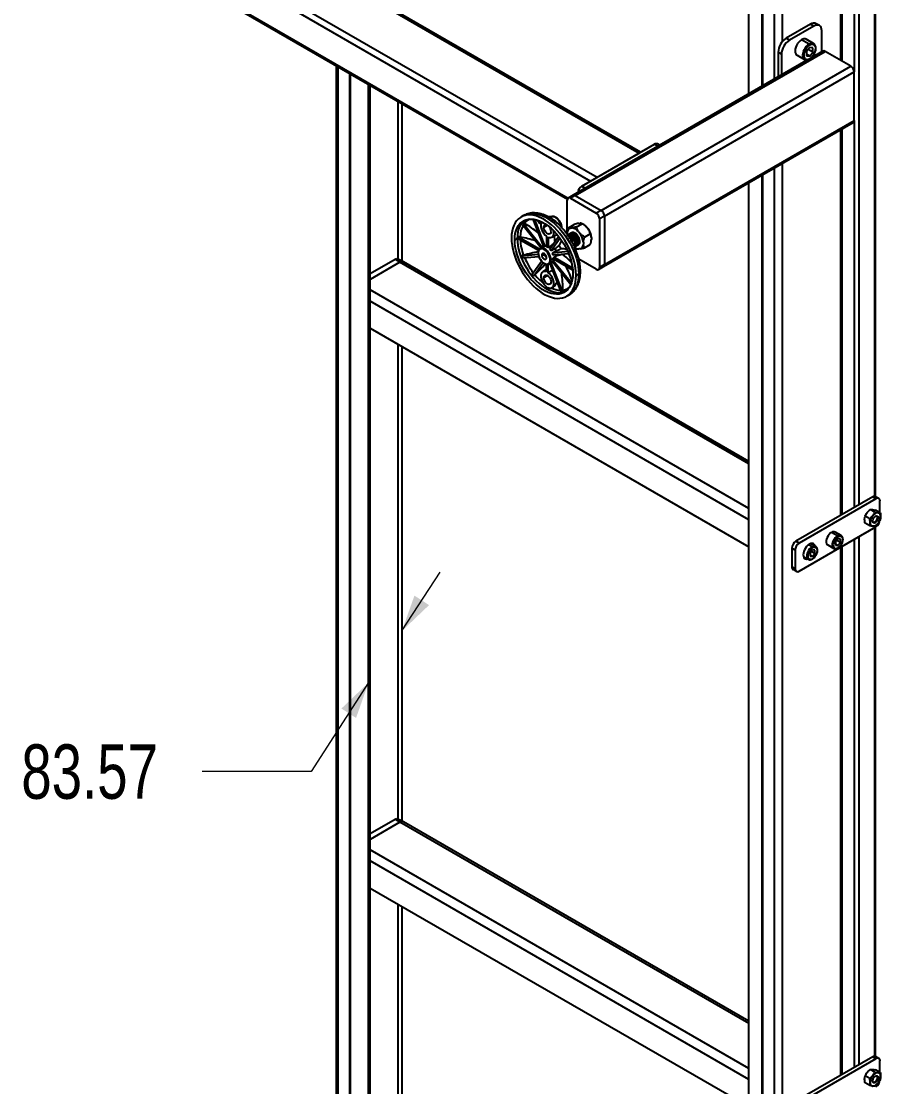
# Model space of a CAD drawing. Header units: millimetres. Extents: x 2 to 418, y 2 to 295.
# Drawn here: x 314.8 to 364.9, y 166.3 to 228.5 of the extents above; entities that cross this region are included whole.
import ezdxf

# ---------------------------------------------------------------- set-up
doc = ezdxf.new("R2010")
doc.units = ezdxf.units.MM
doc.styles.add('SLDTEXTSTYLE0', font='TXT', dxfattribs={"width": 0.75})
doc.dimstyles.new('SLDDIMSTYLE2', dxfattribs={"dimtxt": 3.175, "dimasz": 3.302, "dimexe": 0, "dimexo": 0.0625, "dimgap": 0.79375, "dimtad": 0, "dimtih": 1, "dimtoh": 1, "dimlfac": 15, "dimrnd": 1e-09, "dimzin": 12, "dimdsep": 46, "dimtxsty": 'SLDTEXTSTYLE0', "dimsah": 1, "dimcen": 0.09, "dimadec": 0, "dimazin": 3, "dimtfac": 1, "dimtmove": 0, "dimatfit": 0, "dimfxl": 0, "dimfrac": 2, "dimtolj": 1, "dimtzin": 12, "dimarcsym": 0})

# ---------------------------------------------------------------- blocks, each defined once
blk = doc.blocks.new('_D_30')
at = {"color": 7, "linetype": 'Continuous', "lineweight": 0}
for p, q in [((337.011, 192.885), (339.232, 196.319)), ((335.063, 189.871), (331.717, 184.696)), ((331.717, 184.696), (325.367, 184.696))]:
    blk.add_line(p, q, dxfattribs=at)
at = {"color": 7, "linetype": 'Continuous', "lineweight": 18}
for points in [[(337.011, 192.885), (338.593, 194.395), (337.74, 194.946)], [(335.063, 189.871), (333.482, 188.361), (334.335, 187.81)]]:
    blk.add_solid(points, dxfattribs=at)
at = {"color": 7, "linetype": 'Continuous', "lineweight": 18, "insert": (314.81, 186.269), "char_height": 3.175, "attachment_point": 1, "style": 'SLDTEXTSTYLE0'}
blk.add_mtext('83.57', dxfattribs=at)

msp = doc.modelspace()

# ---------------------------------------------------------------- linework, layer by layer
at = {"color": 7, "linetype": 'Continuous', "lineweight": 25}
for p, q in [((357.24777, 224.22235), (357.24777, 243.60333)), ((325.67419, 235.29575), (350.84719, 220.76368)), ((350.92529, 220.80877), (325.80751, 235.30895)), ((323.22288, 233.88064), (348.39589, 219.34858)), ((323.08956, 231.69), (346.66251, 218.08162)), ((364.62364, 200.72604), (364.62364, 231.60188)), ((362.68279, 226.12292), (362.68279, 230.48145)), ((360.84097, 228.27499), (359.42675, 227.45858)), ((361.02953, 228.16614), (359.61531, 227.34973)), ((361.02953, 228.16614), (360.84097, 228.27499)), ((361.36283, 228.19914), (361.17427, 228.308)), ((361.50093, 226.67765), (361.50093, 227.89391)), ((359.61531, 227.34973), (359.42675, 227.45858)), ((360.75847, 227.12516), (360.32242, 227.37688)), ((361.02511, 227.15156), (360.58907, 227.40329)), ((360.79383, 226.92069), (360.60526, 226.68612)), ((360.98239, 226.90383), (360.79383, 226.92069)), ((360.98239, 226.6524), (360.98239, 226.90383)), ((347.12309, 218.28733), (361.68949, 226.69634)), ((359.14391, 226.53323), (358.95535, 226.64209)), ((358.95535, 226.64209), (358.95535, 225.20812)), ((359.14391, 226.53323), (359.14391, 225.31697)), ((360.05578, 226.4795), (360.49182, 226.22777)), ((360.60526, 226.68612), (360.60526, 226.43469)), ((360.79383, 226.41783), (360.60526, 226.52668)), ((360.60526, 226.43469), (360.79383, 226.41783)), ((360.98239, 226.6524), (360.70628, 226.81179)), ((360.79383, 226.41783), (360.98239, 226.6524)), ((361.55617, 226.70954), (360.8614, 226.30846)), ((363.19799, 225.8255), (361.68949, 226.69634)), ((333.16617, 225.87289), (333.16617, 111.30157)), ((360.69621, 226.21309), (346.98977, 218.30054)), ((348.63159, 217.4165), (363.19799, 225.8255)), ((360.49182, 226.22777), (360.49911, 226.22379)), ((348.82015, 217.0899), (363.38655, 225.4989)), ((363.38655, 222.66823), (363.38655, 225.4989)), ((335.06311, 110.20649), (335.06311, 224.77781)), ((335.15871, 110.1513), (335.15871, 224.72263)), ((348.76491, 214.13713), (363.33131, 222.54614)), ((348.82015, 214.25923), (363.38655, 222.66823)), ((362.68279, 199.67061), (362.68279, 222.17176)), ((347.50022, 218.83152), (351.74286, 221.28074)), ((352.04515, 221.21894), (351.90951, 221.29725)), ((348.39589, 219.34858), (350.84719, 220.76368)), ((357.24777, 104.46303), (357.24777, 219.03418)), ((346.98977, 218.30054), (346.70693, 218.13726)), ((347.12309, 218.28733), (346.84025, 218.12405)), ((347.12309, 218.28733), (348.63159, 217.4165)), ((346.65169, 216.1084), (346.65169, 218.01516)), ((346.84025, 218.12405), (348.34875, 217.25322)), ((344.10375, 217.11951), (343.95139, 217.03155)), ((344.0968, 217.11545), (344.10375, 217.11951)), ((345.75707, 217.06484), (345.53551, 217.0396)), ((348.63159, 217.4165), (348.34875, 217.25322)), ((348.82015, 217.0899), (348.53731, 216.92662)), ((348.53731, 216.92662), (348.53731, 214.09594)), ((348.82015, 217.0899), (348.82015, 214.25923)), ((344.01816, 216.62105), (345.12939, 215.23868)), ((344.0653, 216.68812), (345.19842, 215.27853)), ((344.65492, 216.9054), (345.27181, 215.31543)), ((344.74474, 216.89164), (345.35346, 215.32273)), ((346.7224, 216.41066), (347.05238, 216.60116)), ((346.84776, 216.38737), (346.92702, 216.39446)), ((347.1938, 216.45281), (347.52379, 216.64331)), ((347.31917, 216.65951), (347.39843, 216.6666)), ((347.59458, 216.60243), (347.52388, 216.64326)), ((347.79057, 216.44021), (347.86983, 216.34162)), ((343.58756, 215.70178), (343.73992, 215.78973)), ((343.81663, 215.86889), (345.02765, 215.16979)), ((343.81663, 215.76002), (344.97684, 215.09025)), ((345.44961, 215.90946), (345.44961, 215.29698)), ((345.54389, 215.85504), (345.54389, 215.24255)), ((346.15944, 215.89631), (345.64004, 215.15729)), ((346.23893, 215.79167), (345.72169, 215.05572)), ((345.76339, 215.85243), (346.0448, 216.01488)), ((346.65169, 216.01994), (346.65169, 216.1084)), ((346.78137, 215.87188), (346.74602, 215.8923)), ((346.85208, 215.91271), (346.81673, 215.93312)), ((346.92279, 215.95353), (346.88744, 215.97394)), ((346.9935, 215.99435), (346.95815, 216.01476)), ((347.06421, 216.03517), (347.02886, 216.05558)), ((347.09952, 215.74092), (347.09952, 215.30885)), ((347.12314, 216.08279), (347.09957, 216.0964)), ((347.31917, 216.16808), (347.39843, 216.06948)), ((347.66521, 215.86639), (347.99519, 216.05688)), ((348.0659, 215.83626), (348.0659, 215.73057)), ((345.06928, 215.20398), (345.06162, 215.19929)), ((345.27008, 215.3199), (345.06928, 215.20398)), ((345.44961, 215.37824), (345.35346, 215.32273)), ((345.75602, 215.36501), (345.54389, 215.24255)), ((345.93382, 215.17818), (345.72169, 215.05572)), ((345.79207, 214.93381), (346.0042, 215.05627)), ((347.06417, 215.35727), (347.05566, 215.33579)), ((347.07541, 215.2948), (347.09952, 215.30885)), ((347.12302, 215.23654), (347.19372, 215.19572)), ((347.17023, 215.48407), (347.17023, 215.52489)), ((347.24095, 215.52489), (347.17023, 215.52489)), ((347.24095, 215.52489), (347.24095, 215.56571)), ((347.31166, 215.56571), (347.24095, 215.56571)), ((347.31166, 215.56571), (347.31166, 215.60653)), ((347.38237, 215.60653), (347.31166, 215.60653)), ((347.39843, 215.17946), (347.31917, 215.17238)), ((347.38237, 215.60653), (347.38237, 215.63374)), ((347.5945, 215.56412), (347.5945, 215.45844)), ((347.66521, 215.23782), (347.99519, 215.42831)), ((336.61077, 214.55454), (335.15871, 213.71628)), ((336.89362, 214.39126), (336.61077, 214.55454)), ((337.0936, 214.41106), (336.91646, 214.51332)), ((344.01816, 214.7752), (344.96014, 214.85942)), ((344.0653, 214.6537), (344.99126, 214.73649)), ((344.61587, 213.70008), (345.15029, 214.46047)), ((345.70299, 214.53499), (345.86798, 214.63024)), ((346.68796, 215.01392), (345.79207, 214.93381)), ((346.73884, 214.89275), (345.83921, 214.81231)), ((345.83921, 214.48138), (345.93537, 214.5369)), ((346.8935, 213.16985), (345.83921, 214.48138)), ((345.86497, 214.68641), (346.07711, 214.80887)), ((346.96176, 214.05325), (345.86497, 214.68641)), ((346.97364, 213.93752), (345.86497, 214.57754)), ((348.34875, 213.98705), (347.32796, 214.57634)), ((336.89362, 214.39126), (335.15871, 213.38971)), ((357.24777, 202.7763), (337.0936, 214.41106)), ((344.69752, 213.59851), (345.24079, 214.3715)), ((345.44961, 213.96338), (345.2301, 213.83667)), ((345.44961, 213.83406), (345.44961, 214.27109)), ((345.54389, 213.77963), (345.54389, 214.27583)), ((345.80843, 213.93235), (345.54389, 213.77963)), ((345.59424, 214.29462), (345.79508, 214.41057)), ((345.59424, 214.29462), (345.60189, 214.29931)), ((346.29598, 212.67574), (345.6544, 214.32936)), ((346.37763, 212.68304), (345.72342, 214.3692)), ((346.86052, 213.08517), (345.79207, 214.41431)), ((348.48207, 213.97385), (348.76491, 214.13713)), ((348.82015, 214.25923), (348.53731, 214.09594)), ((347.17023, 213.63354), (347.3226, 213.7215)), ((345.44961, 212.93163), (345.44961, 212.96992)), ((345.54389, 212.8772), (345.54389, 212.91549)), ((345.76339, 212.91288), (345.84438, 212.95964)), ((346.61784, 212.41262), (346.7702, 212.50058)), ((346.77716, 212.50464), (346.7702, 212.50058)), ((335.15871, 210.54847), (357.24777, 197.79672)), ((364.47078, 200.70279), (359.99244, 198.1175)), ((364.65934, 200.59394), (360.181, 198.00864)), ((364.65934, 200.59394), (364.47078, 200.70279)), ((364.826, 200.61044), (364.63743, 200.71929)), ((364.89504, 199.79119), (364.89504, 200.45782)), ((364.29256, 199.43144), (364.02674, 199.58489)), ((364.59898, 199.81261), (364.33316, 199.96607)), ((364.90539, 199.78521), (364.63957, 199.93867)), ((360.181, 196.37556), (364.65934, 198.96085)), ((364.29256, 199.02286), (364.02674, 199.17632)), ((364.62364, 168.0644), (364.62364, 198.94024)), ((362.41546, 198.4331), (362.06662, 198.63448)), ((362.63211, 198.45455), (362.28327, 198.65593)), ((359.9453, 197.6004), (359.75674, 197.70925)), ((359.75674, 197.70925), (359.75674, 196.62053)), ((360.181, 198.00864), (359.99244, 198.1175)), ((361.14718, 197.81503), (360.86217, 197.97957)), ((360.92307, 197.94441), (360.9075, 197.98776)), ((361.84997, 197.90536), (362.19881, 197.70398)), ((362.19881, 197.70398), (362.2052, 197.7005)), ((362.44374, 198.25151), (362.30232, 198.07558)), ((362.30232, 198.07558), (362.30232, 197.88701)), ((362.44374, 197.87437), (362.30232, 197.95601)), ((362.30232, 197.88701), (362.44374, 197.87437)), ((362.58516, 198.05029), (362.37809, 198.16984)), ((362.58516, 198.23887), (362.44374, 198.25151)), ((362.44374, 197.87437), (362.58516, 198.05029)), ((362.58516, 198.05029), (362.58516, 198.23887)), ((362.68279, 167.00898), (362.68279, 197.81982)), ((359.9453, 197.6004), (359.9453, 196.51167)), ((360.42887, 197.22899), (360.71388, 197.06446)), ((360.44445, 197.18564), (360.48978, 197.19383)), ((360.71388, 197.06446), (360.72027, 197.06098)), ((360.95882, 197.61199), (360.8174, 197.43606)), ((360.8174, 197.43606), (360.8174, 197.24749)), ((360.95882, 197.23485), (360.8174, 197.31649)), ((360.8174, 197.24749), (360.95882, 197.23485)), ((361.10024, 197.41077), (360.89316, 197.53032)), ((361.10024, 197.59935), (360.95882, 197.61199)), ((360.95882, 197.23485), (361.10024, 197.41077)), ((361.10024, 197.41077), (361.10024, 197.59935)), ((359.9453, 196.51167), (359.75674, 196.62053)), ((359.82578, 196.46791), (360.01435, 196.35906)), ((336.61077, 181.8929), (335.15871, 181.05464)), ((336.89362, 181.72962), (335.15871, 180.72808)), ((336.89362, 181.72962), (336.61077, 181.8929)), ((337.0936, 181.74943), (336.91646, 181.85169)), ((357.24777, 170.11467), (337.0936, 181.74943)), ((335.15871, 177.88683), (357.24777, 165.13509)), ((364.47078, 168.04116), (359.99244, 165.45587)), ((364.65934, 167.9323), (360.181, 165.34701)), ((364.65934, 167.9323), (364.47078, 168.04116)), ((364.826, 167.94881), (364.63743, 168.05766)), ((364.59898, 167.15098), (364.33316, 167.30443)), ((364.90539, 167.12358), (364.63957, 167.27704)), ((364.89504, 167.12955), (364.89504, 167.79619)), ((364.29256, 166.76981), (364.02674, 166.92326)), ((364.29256, 166.36123), (364.02674, 166.51469))]:
    msp.add_line(p, q, dxfattribs=at)
at = {"color": 8, "linetype": 'Continuous', "lineweight": 25}
for p, q in [((357.99581, 243.25879), (357.99581, 224.65419)), ((358.03316, 243.23309), (358.03316, 224.67575)), ((358.71965, 242.83679), (358.71965, 225.07205)), ((359.19105, 242.74554), (359.19105, 227.24959)), ((323.03432, 233.55404), (348.01873, 219.13085)), ((323.03432, 231.81209), (346.71466, 218.14172)), ((364.56506, 231.56806), (364.56506, 200.7338)), ((363.38655, 230.88772), (363.38655, 225.4989)), ((363.66939, 231.051), (363.66939, 200.24016)), ((362.58516, 230.42509), (362.58516, 226.17928)), ((333.2638, 225.81653), (333.2638, 111.24521)), ((333.95029, 225.42023), (333.95029, 110.84891)), ((333.9948, 225.39454), (333.9948, 110.82321)), ((336.77576, 223.78912), (336.77576, 214.57264)), ((337.01147, 223.65305), (337.01147, 214.45847)), ((363.38655, 222.66823), (363.38655, 200.07688)), ((362.58516, 222.1154), (362.58516, 199.61425)), ((351.74286, 221.28074), (351.94753, 221.16259)), ((359.19105, 220.15602), (359.19105, 107.49027)), ((357.99581, 219.46602), (357.99581, 104.89487)), ((358.03316, 219.48758), (358.03316, 104.91643)), ((358.71965, 219.88388), (358.71965, 105.31273)), ((347.50022, 218.83152), (347.70489, 218.71336)), ((345.28462, 216.43678), (345.48495, 216.55243)), ((357.24777, 202.64105), (336.89362, 214.39126)), ((345.28462, 213.49724), (345.49678, 213.61972)), ((357.24777, 200.02855), (335.15871, 212.78029)), ((357.24777, 199.37537), (335.15871, 212.12711)), ((336.77576, 209.61496), (336.77576, 181.91101)), ((337.01147, 209.47889), (337.01147, 181.79684)), ((364.56506, 198.90643), (364.56506, 168.07217)), ((364.58863, 199.22493), (364.62634, 199.20316)), ((363.66939, 198.38937), (363.66939, 167.57853)), ((360.93053, 197.79358), (360.7259, 197.91171)), ((362.58516, 197.76346), (362.58516, 166.95261)), ((363.38655, 198.22609), (363.38655, 167.41525)), ((357.24777, 169.97942), (336.89362, 181.72962)), ((357.24777, 167.36691), (335.15871, 180.11866)), ((357.24777, 166.71373), (335.15871, 179.46548)), ((336.77576, 176.95333), (336.77576, 149.24937)), ((337.01147, 176.81726), (337.01147, 149.13521)), ((364.58863, 166.5633), (364.62634, 166.54153))]:
    msp.add_line(p, q, dxfattribs=at)
at = {"color": 7, "linetype": 'Continuous', "lineweight": 25, "flags": 128}
for points in [[(361.50093, 227.89391), (361.49187, 227.99488), (361.46505, 228.08152), (361.42149, 228.15048), (361.36286, 228.19913), (361.29143, 228.22559), (361.20993, 228.22884), (361.12149, 228.20877), (361.02953, 228.16614)], [(360.32242, 227.37688), (360.2385, 227.31752), (360.15879, 227.23929), (360.08729, 227.14613), (360.02757, 227.0427), (359.98264, 226.9342), (359.95475, 226.82605), (359.9453, 226.72368), (359.95475, 226.63224), (359.98264, 226.55629), (360.02757, 226.49966), (360.05578, 226.4795)], [(360.79383, 227.06392), (360.71777, 227.01012), (360.64554, 226.93923), (360.58074, 226.8548), (360.52662, 226.76107), (360.4859, 226.66273), (360.46063, 226.56473), (360.45206, 226.47196), (360.46063, 226.38908), (360.4859, 226.32026), (360.52662, 226.26894), (360.58074, 226.23768), (360.64554, 226.22807), (360.71777, 226.24059), (360.79383, 226.2746)], [(360.79383, 227.06392), (360.86988, 227.09793), (360.94211, 227.11044), (361.00691, 227.10083), (361.06103, 227.06958), (361.10175, 227.01825), (361.12702, 226.94943), (361.13559, 226.86656), (361.12702, 226.77379), (361.10175, 226.67578), (361.06103, 226.57744), (361.00691, 226.48371), (360.94211, 226.39928), (360.86988, 226.32839), (360.79383, 226.2746)], [(347.17023, 213.63354), (347.1617, 213.84545), (347.13616, 214.0653), (347.09385, 214.29109), (347.03516, 214.52079), (346.96062, 214.75231), (346.8709, 214.98356), (346.76681, 215.21244), (346.6493, 215.43688), (346.51943, 215.65484), (346.37838, 215.86436), (346.22743, 216.06354), (346.06793, 216.25056), (345.90134, 216.42374), (345.72917, 216.58152), (345.55297, 216.72245), (345.37434, 216.84527), (345.1949, 216.94886), (345.01626, 217.03228), (344.84007, 217.09478), (344.66789, 217.1358), (344.5013, 217.15496), (344.34181, 217.15208), (344.19085, 217.1272), (344.0498, 217.08053), (343.91993, 217.01251), (343.80242, 216.92375), (343.69833, 216.81504), (343.60861, 216.68739), (343.53407, 216.54193), (343.47538, 216.37999), (343.43307, 216.20304), (343.40754, 216.01268), (343.399, 215.81063)], [(343.58756, 215.70178), (343.59627, 215.89501), (343.6223, 216.07621), (343.66539, 216.24351), (343.72509, 216.3952), (343.8008, 216.52972), (343.89173, 216.64569), (343.99696, 216.74193), (344.1154, 216.81744), (344.24584, 216.87144), (344.38693, 216.90339), (344.53724, 216.91296), (344.69522, 216.90005), (344.85924, 216.86479), (345.02763, 216.80754), (345.19866, 216.72889), (345.37057, 216.62965), (345.5416, 216.51083), (345.70999, 216.37366), (345.87401, 216.21955), (346.03199, 216.05006), (346.1823, 215.86695), (346.32339, 215.67209), (346.45383, 215.46749), (346.57227, 215.25523), (346.6775, 215.03751), (346.76843, 214.81654), (346.84414, 214.59461), (346.90384, 214.37399), (346.94693, 214.15694), (346.97297, 213.94568), (346.98167, 213.7424)], [(345.75707, 217.06484), (345.76222, 217.06536), (345.76517, 217.0656)], [(345.18291, 216.73697), (345.17642, 216.72907), (345.14041, 216.66262), (345.12195, 216.57901), (345.12195, 216.48236), (345.14041, 216.37744), (345.17642, 216.26941), (345.2282, 216.1636), (345.29321, 216.0652), (345.36825, 215.97908), (345.44961, 215.90946)], [(345.28462, 216.43678), (345.29321, 216.50084), (345.31829, 216.54978), (345.35783, 216.57965), (345.40863, 216.58802), (345.44174, 216.58266)], [(345.70888, 216.19186), (345.70029, 216.12781), (345.67521, 216.07886), (345.63567, 216.049), (345.58487, 216.04062), (345.52694, 216.05442), (345.46656, 216.08928), (345.40863, 216.14237), (345.35783, 216.20939), (345.31829, 216.28491), (345.29321, 216.36281), (345.28462, 216.43678)], [(343.399, 215.81063), (343.40754, 215.59872), (343.43307, 215.37888), (343.47538, 215.15308), (343.53407, 214.92338), (343.60861, 214.69186), (343.69833, 214.46061), (343.80242, 214.23174), (343.91993, 214.0073), (344.0498, 213.78933), (344.19085, 213.57981), (344.34181, 213.38064), (344.5013, 213.19361), (344.66789, 213.02043), (344.84007, 212.86266), (345.01626, 212.72172), (345.1949, 212.59891), (345.37434, 212.49532), (345.55297, 212.41189), (345.72917, 212.34939), (345.90134, 212.30837), (346.06793, 212.28922), (346.22743, 212.29209), (346.37838, 212.31698), (346.51943, 212.36364), (346.6493, 212.43166), (346.76681, 212.52043), (346.8709, 212.62913), (346.96062, 212.75679), (347.03516, 212.90224), (347.09385, 213.06418), (347.13616, 213.24113), (347.1617, 213.43149), (347.17023, 213.63354)], [(346.98167, 213.7424), (346.97297, 213.54916), (346.94693, 213.36797), (346.90384, 213.20067), (346.84414, 213.04898), (346.76843, 212.91445), (346.6775, 212.79848), (346.57227, 212.70225), (346.45383, 212.62674), (346.32339, 212.57273), (346.1823, 212.54078), (346.03199, 212.53121), (345.87401, 212.54412), (345.70999, 212.57939), (345.5416, 212.63664), (345.37057, 212.71528), (345.19866, 212.81452), (345.02763, 212.93334), (344.85924, 213.07051), (344.69522, 213.22463), (344.53724, 213.39411), (344.38693, 213.57722), (344.24584, 213.77208), (344.1154, 213.97669), (343.99696, 214.18894), (343.89173, 214.40667), (343.8008, 214.62763), (343.72509, 214.84956), (343.66539, 215.07019), (343.6223, 215.28724), (343.59627, 215.49849), (343.58756, 215.70178)], [(345.54389, 215.85504), (345.62525, 215.83071), (345.70028, 215.83021), (345.76529, 215.85354), (345.81708, 215.89957), (345.85308, 215.96603), (345.87154, 216.04964), (345.87154, 216.14628), (345.85658, 216.23694)], [(347.09952, 215.74092), (347.05541, 215.8131), (347.00376, 215.87786), (346.94691, 215.93229), (346.88739, 215.97397), (346.82787, 216.00101), (346.77102, 216.01222), (346.71938, 216.00709), (346.67526, 215.98585)], [(347.02881, 215.7001), (346.9847, 215.77228), (346.93305, 215.83704), (346.8762, 215.89147), (346.81668, 215.93315), (346.75716, 215.96019), (346.70031, 215.9714), (346.68759, 215.97167)], [(347.24095, 215.52489), (347.23131, 215.61499), (347.20305, 215.71007), (347.1581, 215.80367), (347.09952, 215.88939), (347.03131, 215.9614), (346.9581, 216.01479), (346.8849, 216.04592), (346.81668, 216.05267), (346.7581, 216.03458), (346.72591, 216.00872)], [(347.31166, 215.56571), (347.30202, 215.65581), (347.27376, 215.75089), (347.22881, 215.84449), (347.17023, 215.93021), (347.10202, 216.00222), (347.02881, 216.05561), (346.95561, 216.08674), (346.88739, 216.09349), (346.82881, 216.0754), (346.79662, 216.04954)], [(347.38237, 215.60653), (347.37273, 215.69663), (347.34447, 215.79171), (347.29952, 215.88531), (347.24095, 215.97103), (347.17273, 216.04304), (347.09952, 216.09643), (347.02632, 216.12756), (346.9581, 216.13431), (346.89952, 216.11622), (346.86733, 216.09037)], [(345.65585, 214.53499), (345.64713, 214.62936), (345.62142, 214.72906), (345.58, 214.82909), (345.52495, 214.92444), (345.45903, 215.01032), (345.38555, 215.08243), (345.30819, 215.13716), (345.23082, 215.17175), (345.15734, 215.18448), (345.09142, 215.17471), (345.03637, 215.14292), (344.99496, 215.09071), (344.96924, 215.0207), (344.96053, 214.93639)], [(345.75602, 215.36501), (345.76837, 215.35581), (345.77561, 215.35019)], [(344.96053, 214.93639), (344.96924, 214.84203), (344.99496, 214.74233), (345.03637, 214.6423), (345.09142, 214.54695), (345.15734, 214.46107), (345.23082, 214.38895), (345.30819, 214.33423), (345.38555, 214.29963), (345.45903, 214.2869), (345.52495, 214.29668), (345.58, 214.32847), (345.62142, 214.38068), (345.64713, 214.45069), (345.65585, 214.53499)], [(345.44512, 214.65665), (345.43686, 214.71549), (345.41308, 214.77678), (345.37665, 214.83311), (345.33196, 214.87769), (345.28441, 214.90514), (345.23972, 214.91216), (345.20329, 214.89789), (345.17951, 214.86406), (345.17126, 214.81474)], [(345.17126, 214.81474), (345.17951, 214.75589), (345.20329, 214.69461), (345.23972, 214.63828), (345.28441, 214.5937), (345.33196, 214.56625), (345.37665, 214.55923), (345.41308, 214.5735), (345.43686, 214.60733), (345.44512, 214.65665)], [(346.07406, 214.83331), (346.07531, 214.82417), (346.07711, 214.80887)], [(345.44961, 213.83406), (345.36825, 213.85838), (345.29321, 213.85889), (345.2282, 213.83555), (345.17642, 213.78953), (345.14041, 213.72307), (345.12195, 213.63946), (345.12195, 213.54282), (345.14041, 213.4379), (345.17642, 213.32987), (345.2282, 213.22405), (345.29321, 213.12566), (345.36825, 213.03953), (345.44961, 212.96992)], [(345.28462, 213.49724), (345.29321, 213.56129), (345.31829, 213.61023), (345.35783, 213.6401), (345.40863, 213.64847), (345.46656, 213.63467), (345.52694, 213.59982), (345.58487, 213.54673), (345.63567, 213.47971), (345.67521, 213.40419), (345.70029, 213.32629), (345.70888, 213.25231)], [(345.70888, 213.25231), (345.70029, 213.18826), (345.67521, 213.13932), (345.63567, 213.10945), (345.58487, 213.10108), (345.52694, 213.11488), (345.46656, 213.14973), (345.40863, 213.20282), (345.35783, 213.26984), (345.31829, 213.34536), (345.29321, 213.42326), (345.28462, 213.49724)], [(345.54389, 212.91549), (345.62525, 212.89116), (345.70028, 212.89066), (345.76529, 212.91399), (345.81708, 212.96002), (345.85308, 213.02648), (345.87154, 213.11009), (345.87154, 213.20673), (345.85308, 213.31165), (345.81708, 213.41968), (345.76529, 213.5255), (345.70028, 213.62389), (345.62525, 213.71002), (345.54389, 213.77963)], [(364.62634, 199.20316), (364.57153, 199.18267), (364.52332, 199.18698), (364.48754, 199.21557), (364.4685, 199.26498), (364.4685, 199.32926), (364.48754, 199.40065), (364.52332, 199.47055), (364.57153, 199.53052), (364.62634, 199.57332)], [(364.58863, 199.22493), (364.64345, 199.26774), (364.69166, 199.3277), (364.72744, 199.3976), (364.74647, 199.46899), (364.74647, 199.53327), (364.72744, 199.58268), (364.71923, 199.59269)], [(364.62634, 199.57332), (364.68116, 199.59381), (364.72937, 199.5895), (364.76515, 199.56091), (364.78419, 199.5115), (364.78419, 199.44722), (364.76515, 199.37583), (364.72937, 199.30593), (364.68116, 199.24597), (364.62634, 199.20316)], [(364.58863, 199.22493), (364.53381, 199.20444), (364.49574, 199.20556)], [(362.06662, 198.63448), (361.99329, 198.58187), (361.92422, 198.51175), (361.86343, 198.4282), (361.81444, 198.33607), (361.78012, 198.24072), (361.76244, 198.1477), (361.76244, 198.0624), (361.78012, 197.98978), (361.81444, 197.93407), (361.84997, 197.90536)], [(362.44374, 198.38411), (362.37176, 198.33161), (362.30468, 198.2608), (362.24707, 198.17651), (362.20287, 198.08448), (362.17509, 197.99097), (362.16561, 197.90238), (362.17509, 197.82472), (362.20287, 197.7633), (362.24707, 197.7223), (362.30468, 197.70451), (362.37176, 197.71115), (362.44374, 197.74177)], [(362.44374, 198.38411), (362.51573, 198.41472), (362.58281, 198.42136), (362.64041, 198.40357), (362.68461, 198.36257), (362.71239, 198.30115), (362.72187, 198.2235), (362.71239, 198.1349), (362.68461, 198.0414), (362.64041, 197.94937), (362.58281, 197.86507), (362.51573, 197.79427), (362.44374, 197.74177)], [(360.77025, 197.94054), (360.69158, 197.88489), (360.61685, 197.81156), (360.54982, 197.72422), (360.49384, 197.62725), (360.45171, 197.52553), (360.42557, 197.42414), (360.4167, 197.32817), (360.42557, 197.24244), (360.45171, 197.17124), (360.49384, 197.11815), (360.54982, 197.08582), (360.61685, 197.07588), (360.67834, 197.08498)], [(360.95882, 197.74459), (360.88683, 197.69209), (360.81975, 197.62128), (360.76215, 197.53699), (360.71795, 197.44496), (360.69017, 197.35145), (360.68069, 197.26286), (360.69017, 197.1852), (360.71795, 197.12378), (360.76215, 197.08278), (360.81975, 197.06499), (360.88683, 197.07163), (360.95882, 197.10225)], [(360.95882, 197.74459), (361.0308, 197.7752), (361.09788, 197.78184), (361.15548, 197.76406), (361.19968, 197.72305), (361.22747, 197.66163), (361.23695, 197.58398), (361.22747, 197.49538), (361.19968, 197.40188), (361.15548, 197.30985), (361.09788, 197.22555), (361.0308, 197.15475), (360.95882, 197.10225)], [(364.62634, 166.54153), (364.57153, 166.52104), (364.52332, 166.52535), (364.48754, 166.55394), (364.4685, 166.60335), (364.4685, 166.66763), (364.48754, 166.73902), (364.52332, 166.80891), (364.57153, 166.86888), (364.62634, 166.91169)], [(364.58863, 166.5633), (364.64345, 166.6061), (364.69166, 166.66607), (364.72744, 166.73597), (364.74647, 166.80736), (364.74647, 166.87164), (364.72744, 166.92105), (364.71923, 166.93106)], [(364.62634, 166.91169), (364.68116, 166.93217), (364.72937, 166.92786), (364.76515, 166.89928), (364.78419, 166.84987), (364.78419, 166.78559), (364.76515, 166.7142), (364.72937, 166.6443), (364.68116, 166.58433), (364.62634, 166.54153)], [(364.58863, 166.5633), (364.53381, 166.54281), (364.49574, 166.54392)]]:
    msp.add_lwpolyline(points, dxfattribs=at)
at = {"color": 8, "linetype": 'Continuous', "lineweight": 25, "flags": 128}
for points in [[(360.75847, 227.12516), (360.67455, 227.06579), (360.59484, 226.98757), (360.52334, 226.89441), (360.46362, 226.79098), (360.41869, 226.68247), (360.3908, 226.57432), (360.38135, 226.47196), (360.3908, 226.38051), (360.41869, 226.30457), (360.46362, 226.24793), (360.49182, 226.22777)], [(344.10375, 217.11951), (344.20216, 217.16849), (344.34321, 217.21515), (344.49417, 217.24004), (344.65367, 217.24291), (344.82025, 217.22376), (344.99243, 217.18274), (345.16863, 217.12024), (345.34726, 217.03682), (345.5267, 216.93323), (345.70533, 216.81041), (345.88153, 216.66947), (346.0537, 216.5117), (346.22029, 216.33852), (346.37979, 216.15149), (346.53075, 215.95232), (346.6718, 215.7428), (346.80167, 215.52484), (346.91918, 215.3004), (347.02326, 215.07152), (347.11298, 214.84027), (347.18753, 214.60875), (347.24622, 214.37905), (347.28852, 214.15326), (347.31406, 213.93341), (347.3226, 213.7215)], [(345.76517, 217.0656), (345.8346, 217.06079), (345.91209, 217.03507), (345.99132, 216.98933), (346.06882, 216.92557), (346.1412, 216.84658), (346.2053, 216.7558), (346.25831, 216.6572), (346.29793, 216.5551), (346.32241, 216.45395), (346.3271, 216.42034)], [(344.16332, 216.84039), (344.14932, 216.82989), (344.0441, 216.73365), (343.95316, 216.61768), (343.87746, 216.48316), (343.81775, 216.33147), (343.77466, 216.16416), (343.74863, 215.98297), (343.73992, 215.78973)], [(343.73992, 215.78973), (343.74863, 215.58645), (343.77466, 215.3752), (343.81775, 215.15814), (343.87746, 214.93752), (343.95316, 214.71559), (344.0441, 214.49462), (344.14932, 214.2769), (344.26776, 214.06464), (344.3982, 213.86004), (344.5393, 213.66518), (344.68961, 213.48207), (344.84758, 213.31258), (345.01161, 213.15847), (345.18, 213.0213), (345.35103, 212.90248), (345.52293, 212.80324), (345.69396, 212.72459), (345.86235, 212.66734), (346.02638, 212.63208), (346.18435, 212.61917), (346.33466, 212.62874), (346.47576, 212.66069), (346.55828, 212.69174)], [(345.70299, 214.53499), (345.69368, 214.63576), (345.66622, 214.74222), (345.622, 214.84903), (345.56322, 214.95084), (345.49283, 215.04255), (345.41436, 215.11955), (345.33176, 215.17798), (345.24915, 215.21492), (345.17069, 215.22852), (345.1003, 215.21808), (345.06928, 215.20398)], [(347.3226, 213.7215), (347.31406, 213.51945), (347.28852, 213.32909), (347.24622, 213.15214), (347.18753, 212.9902), (347.11298, 212.84475), (347.02326, 212.71709), (346.91918, 212.60839), (346.80167, 212.51962), (346.77716, 212.50464)], [(362.41546, 198.4331), (362.34213, 198.38049), (362.27306, 198.31037), (362.21227, 198.22682), (362.16328, 198.13469), (362.12896, 198.03934), (362.11128, 197.94632), (362.11128, 197.86102), (362.12896, 197.7884), (362.16328, 197.73269), (362.19881, 197.70398)], [(360.93053, 197.79358), (360.8572, 197.74097), (360.78814, 197.67085), (360.72734, 197.5873), (360.67836, 197.49517), (360.64403, 197.39982), (360.62635, 197.3068), (360.62635, 197.2215), (360.64403, 197.14888), (360.67836, 197.09317), (360.71388, 197.06446)]]:
    msp.add_lwpolyline(points, dxfattribs=at)
at = {"color": 7, "linetype": 'Continuous', "lineweight": 25}
for centre, radius, start, end in [((361.03625, 228.0024), 0.33532, 65.692881, 125.6175775), ((359.97882, 226.59551), 1.02454, 122.6054783, 177.3945215), ((360.16739, 226.48666), 1.02454, 122.6054783, 177.3945215), ((360.47795, 227.16588), 0.26213, 64.9178297, 126.3926287), ((360.71706, 227.06043), 0.07684, 2.6054785, 57.3945217), ((361.61138, 226.5873), 0.13413, 54.3824225, 114.307119), ((362.97716, 225.48027), 0.40981, 2.6054785, 57.3945217), ((363.2597, 222.65208), 0.12787, 304.0563508, 7.2558296), ((351.8405, 221.14445), 0.16766, 65.692881, 125.6175775), ((347.7821, 218.39496), 0.51965, 122.8497335, 172.7731686), ((347.04498, 218.1783), 0.13413, 54.3824225, 114.307119), ((346.76664, 218.03381), 0.11646, 50.7967148, 189.214037), ((348.12792, 216.90799), 0.40981, 2.6054785, 57.3945217), ((348.41076, 217.07127), 0.40981, 2.6054785, 57.3945217), ((344.82415, 216.10467), 0.95721, 142.4450068, 147.3536502), ((340.92697, 211.03694), 6.48445, 51.5126708, 60.1681982), ((341.33172, 213.52618), 4.86957, 38.8823169, 43.1728426), ((345.24683, 216.16968), 0.46258, 2.7483482, 38.8825925), ((346.93799, 216.11557), 0.28639, 108.3634161, 181.4352409), ((346.83574, 215.7835), 0.61774, 38.5030222, 81.5023544), ((347.16907, 215.8888), 0.83086, 41.5805997, 59.1943624), ((347.02578, 215.72342), 1.04622, 6.1916541, 36.2197056), ((343.84507, 215.59896), 0.21783, 97.6760846, 118.8618373), ((346.01023, 215.81503), 2.19425, 178.5933874, 180.0049823), ((346.10449, 215.81503), 2.28852, 180.0047771, 181.3773356), ((342.5307, 208.5399), 7.45603, 72.2260127, 79.3353017), ((342.32773, 215.15787), 3.6455, 6.7896999, 12.1682721), ((344.21006, 216.5272), 2.28576, 329.2516615, 337.8702605), ((346.4332, 215.39455), 0.58789, 26.7639609, 57.851933), ((346.49271, 215.42066), 0.53566, 20.7984704, 57.3919946), ((346.56342, 215.46148), 0.53566, 20.7984704, 57.3919946), ((346.63965, 215.50433), 0.53099, 2.2189577, 57.7756658), ((346.71036, 215.54515), 0.53099, 2.2189577, 57.7756658), ((346.78107, 215.58597), 0.53099, 2.2189577, 57.7756658), ((346.60531, 215.46671), 0.56519, 1.7598901, 29.0237416), ((346.55438, 215.45128), 1.04622, 6.1916541, 36.2197056), ((345.33121, 215.11139), 0.21251, 83.9887585, 106.2302776), ((345.25132, 214.84462), 0.49391, 53.6755167, 66.3298598), ((345.02315, 214.57779), 0.84639, 34.3792206, 43.2099226), ((346.65272, 214.79185), 1.06422, 132.3135384, 147.4136503), ((347.88582, 212.82459), 3.05773, 124.0332848, 129.671294), ((345.18669, 214.66555), 0.90609, 25.5447639, 34.4552363), ((344.94125, 217.9253), 3.05961, 290.3292456, 295.96381), ((346.31105, 212.88852), 2.28618, 82.1438006, 90.7592282), ((347.36225, 215.64102), 0.47062, 235.2696951, 264.7478128), ((346.96081, 215.46671), 0.21014, 311.3066243, 4.7390221), ((347.06328, 215.49751), 0.17976, 288.2527612, 8.7591673), ((347.13399, 215.53833), 0.17976, 288.2527622, 8.7591673), ((347.2047, 215.57915), 0.17976, 288.2527622, 8.7591673), ((347.3082, 215.45127), 0.28639, 288.3634161, 1.4352409), ((336.7579, 214.3087), 0.2865, 100.6298076, 120.8998088), ((337.01078, 214.2277), 0.20119, 65.692881, 125.6175775), ((347.62469, 216.1046), 3.84375, 200.2343124, 202.1770473), ((347.93379, 200.68554), 14.6294, 101.7196633, 105.1698208), ((345.18521, 214.42698), 0.38802, 62.0427884, 92.060327), ((345.67942, 214.58048), 0.05123, 242.6096722, 297.3903278), ((345.02884, 214.56779), 0.84646, 16.7905795, 25.6207803), ((345.64501, 214.56777), 0.21255, 313.7801415, 336.0185155), ((345.32539, 214.62938), 0.54259, 0.091164, 6.0337757), ((345.41952, 214.62938), 0.44846, 353.3623497, 0.1103018), ((346.02911, 215.87201), 1.06422, 272.585143, 287.7132236), ((344.3912, 212.19385), 3.32067, 40.752031, 53.4916163), ((334.45756, 224.0288), 14.62247, 314.8338293, 318.2842091), ((342.08507, 211.83161), 5.06781, 16.9204801, 27.3716816), ((348.42235, 214.0773), 0.11646, 230.7967148, 9.214037), ((348.6933, 214.24308), 0.12787, 304.0563508, 7.2558296), ((348.68948, 214.2448), 0.13146, 305.0133328, 6.2988476), ((347.65181, 216.05697), 3.84342, 217.8231491, 219.7659941), ((339.91471, 212.79078), 6.48414, 359.8315632, 8.4877411), ((346.61658, 214.84423), 2.24051, 238.6105906, 241.394786), ((346.25165, 213.63172), 0.95701, 272.6548448, 277.5641913), ((364.56842, 200.5665), 0.16766, 65.692881, 125.6175775), ((364.75135, 200.48113), 0.14557, 350.785963, 129.2032852), ((364.98435, 199.18072), 0.66512, 140.2279276, 177.3607126), ((364.80321, 199.38829), 0.39553, 93.4295381, 146.5650854), ((364.74467, 199.59577), 0.19057, 350.7481208, 79.4532222), ((364.26834, 199.59576), 0.66512, 320.2279276, 357.3607126), ((364.50802, 199.18071), 0.19057, 170.7481208, 259.4532222), ((364.44948, 199.38819), 0.39553, 273.4295381, 326.5650854), ((364.38331, 199.39239), 0.51227, 302.6054783, 357.3945215), ((362.19266, 198.46633), 0.21014, 64.4570597, 126.8533987), ((362.38233, 198.38132), 0.06147, 2.6054785, 57.3945217), ((360.26847, 197.68596), 0.51227, 122.6054783, 177.3945215), ((360.45704, 197.57711), 0.51227, 122.6054783, 177.3945215), ((360.907, 197.77768), 0.21266, 15.7926627, 130.0176708), ((360.89741, 197.7418), 0.06147, 2.6054785, 57.3945217), ((359.92007, 196.6025), 0.16433, 173.7011525, 234.9866671), ((360.08899, 196.48837), 0.14557, 170.785963, 309.2032852), ((336.7579, 181.64707), 0.2865, 100.6298076, 120.8998088), ((337.01078, 181.56607), 0.20119, 65.692881, 125.6175775), ((364.56842, 167.90486), 0.16766, 65.692881, 125.6175775), ((364.75135, 167.8195), 0.14557, 350.785963, 129.2032852), ((364.98435, 166.51909), 0.66512, 140.2279276, 177.3607126), ((364.80321, 166.72666), 0.39553, 93.4295381, 146.5650854), ((364.38331, 166.73076), 0.51227, 302.6054783, 357.3945215), ((364.74467, 166.93413), 0.19057, 350.7481208, 79.4532222), ((364.26834, 166.93412), 0.66512, 320.2279276, 357.3607126), ((364.50802, 166.51908), 0.19057, 170.7481208, 259.4532222), ((364.44948, 166.72656), 0.39553, 273.4295381, 326.5650854)]:
    msp.add_arc(centre, radius, start, end, dxfattribs=at)
at = {"color": 8, "linetype": 'Continuous', "lineweight": 25}
for centre, radius, start, end in [((360.91372, 226.91498), 0.2613, 64.2866139, 126.4522297), ((360.77004, 226.27157), 0.02397, 304.0401231, 7.257459), ((344.78547, 216.18219), 0.79419, 113.305176, 142.8204273), ((345.35749, 215.87364), 1.44698, 152.2350985, 180.2574223), ((346.95177, 215.88661), 3.04474, 183.4251817, 200.8044514), ((347.81674, 216.18385), 3.95928, 202.6002751, 217.3995205), ((344.9667, 214.95113), 0.01598, 184.0442262, 247.262182), ((345.30317, 214.63949), 0.14507, 13.0982707, 63.8484625), ((345.44307, 214.50696), 0.26143, 307.4106724, 6.1553118), ((347.25358, 213.87407), 0.16746, 294.3388335, 354.3561124), ((347.24084, 215.69463), 3.20343, 219.4487293, 231.6631151), ((346.30417, 214.12542), 1.36263, 244.5800612, 268.2246491), ((346.29944, 213.55962), 0.79415, 277.1895418, 306.6900187), ((362.54137, 198.26535), 0.20975, 64.0684476, 126.8917139), ((361.05644, 197.62583), 0.20975, 64.0684476, 126.8917139), ((362.42472, 197.73934), 0.01918, 304.0404196, 7.2574292), ((360.93979, 197.09982), 0.01918, 304.0404196, 7.2574292)]:
    msp.add_arc(centre, radius, start, end, dxfattribs=at)
at = {"color": 7, "linetype": 'Continuous', "lineweight": 25}
for centre in [(336.51649, 214.28235), (336.51649, 181.62072)]:
    msp.add_ellipse(centre, major_axis=(0.56569, 0), ratio=0.57738155, start_param=0.78547943, end_param=1.23095942, dxfattribs=at)
for points, knots in [([(360.78347, 226.2517), (360.79719, 226.26015), (360.83673, 226.28448), (360.9, 226.33742), (360.96938, 226.413), (361.03055, 226.49948), (361.08125, 226.59318), (361.11954, 226.69065), (361.14384, 226.78832), (361.1529, 226.88267), (361.14582, 226.97048), (361.12159, 227.04746), (361.0826, 227.11046), (361.04498, 227.13702), (361.02715, 227.1496)], [0, 0, 0, 0, 0.04644541, 0.13380071, 0.22097898, 0.30795365, 0.39486295, 0.48188653, 0.56918776, 0.65698327, 0.7454111, 0.83411351, 0.92138327, 1, 1, 1, 1]), ([(360.50105, 226.22405), (360.51896, 226.21606), (360.55721, 226.19899), (360.62482, 226.19635), (360.69778, 226.2105), (360.75134, 226.23351), (360.77975, 226.2496), (360.78347, 226.2517)], [0, 0, 0, 0, 0.21488776, 0.45892019, 0.70896899, 0.96186094, 1, 1, 1, 1]), ([(347.42023, 213.85757), (347.41975, 213.89423), (347.41839, 213.99925), (347.40357, 214.17734), (347.37107, 214.39204), (347.32304, 214.60958), (347.26036, 214.82824), (347.18358, 215.04643), (347.09344, 215.26257), (346.99068, 215.47511), (346.8761, 215.6825), (346.75057, 215.88324), (346.61498, 216.07583), (346.47027, 216.25884), (346.31741, 216.43088), (346.15738, 216.59062), (345.99115, 216.73677), (345.81972, 216.86808), (345.64411, 216.98332), (345.46541, 217.08125), (345.28489, 217.1606), (345.10409, 217.22016), (344.92484, 217.25889), (344.74918, 217.27615), (344.57937, 217.27161), (344.41715, 217.24626), (344.26551, 217.19897), (344.15816, 217.15377), (344.1055, 217.11912), (344.09601, 217.11288)], [0, 0, 0, 0, 0.02110662, 0.06045214, 0.09973394, 0.13894263, 0.17806521, 0.21710658, 0.25608171, 0.29501092, 0.33391731, 0.37282534, 0.41175478, 0.45072833, 0.48977164, 0.52890959, 0.56816463, 0.60755361, 0.64708188, 0.68673363, 0.72645079, 0.76608761, 0.80545516, 0.84432143, 0.88247088, 0.91978187, 0.95627668, 0.99211818, 1, 1, 1, 1]), ([(346.34418, 216.39192), (346.34365, 216.40972), (346.34213, 216.45956), (346.3263, 216.54442), (346.29323, 216.64405), (346.24616, 216.74057), (346.18717, 216.8305), (346.118, 216.91076), (346.04033, 216.97825), (345.95866, 217.02847), (345.87692, 217.05784), (345.81323, 217.06971), (345.77805, 217.06501), (345.76856, 217.06374)], [0, 0, 0, 0, 0.05710525, 0.15993345, 0.26239306, 0.36448148, 0.46659095, 0.56930202, 0.67327559, 0.77923771, 0.87540331, 0.96640807, 1, 1, 1, 1]), ([(344.15269, 216.66213), (344.14992, 216.66367), (344.1444, 216.66675), (344.1359, 216.67085), (344.12727, 216.67457), (344.11852, 216.67786), (344.1077, 216.68136), (344.09483, 216.68462), (344.07997, 216.6872), (344.07019, 216.68781), (344.0653, 216.68812)], [0, 0, 0, 0, 0.10017522, 0.19994038, 0.29962361, 0.39955383, 0.50005752, 0.66704775, 0.83318664, 1, 1, 1, 1]), ([(346.7224, 216.41066), (346.70449, 216.35896), (346.68884, 216.30774), (346.66437, 216.20679), (346.65557, 216.15706), (346.65169, 216.1084)], [0, 0, 0, 0, 0.5, 0.5, 1, 1, 1, 1]), ([(346.84776, 216.38737), (346.81703, 216.38651), (346.79233, 216.38856), (346.75158, 216.39686), (346.73548, 216.40311), (346.7224, 216.41066)], [0, 0, 0, 0, 0.5, 0.5, 1, 1, 1, 1]), ([(347.1938, 216.45281), (347.14487, 216.4397), (347.09759, 216.42783), (347.00801, 216.40789), (346.96572, 216.39981), (346.92702, 216.39446)], [0, 0, 0, 0, 0.5, 0.5, 1, 1, 1, 1]), ([(347.31917, 216.65951), (347.28071, 216.65419), (347.23854, 216.64615), (347.14885, 216.6262), (347.10119, 216.61424), (347.05238, 216.60116)], [0, 0, 0, 0, 0.5, 0.5, 1, 1, 1, 1]), ([(347.31917, 216.16808), (347.28843, 216.21334), (347.26373, 216.25998), (347.22299, 216.35523), (347.20688, 216.404), (347.1938, 216.45281)], [0, 0, 0, 0, 0.5, 0.5, 1, 1, 1, 1]), ([(347.52379, 216.64331), (347.51068, 216.65087), (347.49469, 216.65708), (347.45405, 216.66538), (347.42936, 216.66747), (347.39843, 216.6666)], [0, 0, 0, 0, 0.5, 0.5, 1, 1, 1, 1]), ([(347.79057, 216.44021), (347.75212, 216.48102), (347.70994, 216.51757), (347.62026, 216.58457), (347.5726, 216.61513), (347.52379, 216.64331)], [0, 0, 0, 0, 0.5, 0.5, 1, 1, 1, 1]), ([(347.99519, 216.05688), (347.98208, 216.10581), (347.9661, 216.1542), (347.92545, 216.24933), (347.90076, 216.29606), (347.86983, 216.34162)], [0, 0, 0, 0, 0.5, 0.5, 1, 1, 1, 1]), ([(343.91052, 215.86714), (343.90749, 215.86769), (343.90143, 215.86878), (343.89216, 215.87002), (343.8828, 215.87098), (343.87334, 215.87163), (343.86169, 215.87204), (343.84792, 215.87191), (343.8321, 215.87095), (343.8218, 215.86958), (343.81663, 215.86889)], [0, 0, 0, 0, 0.10017522, 0.19994038, 0.29962361, 0.39955383, 0.50005752, 0.66704775, 0.83318664, 1, 1, 1, 1]), ([(347.66521, 215.86639), (347.61628, 215.89464), (347.56899, 215.92496), (347.47941, 215.99183), (347.43713, 216.02841), (347.39843, 216.06948)], [0, 0, 0, 0, 0.5, 0.5, 1, 1, 1, 1]), ([(347.5945, 215.56412), (347.59836, 215.61248), (347.6071, 215.66211), (347.63157, 215.76319), (347.64734, 215.81481), (347.66521, 215.86639)], [0, 0, 0, 0, 0.5, 0.5, 1, 1, 1, 1]), ([(348.0659, 215.83626), (348.06204, 215.88016), (348.0533, 215.9197), (348.02884, 215.99253), (348.01306, 216.02594), (347.99519, 216.05688)], [0, 0, 0, 0, 0.5, 0.5, 1, 1, 1, 1]), ([(347.99519, 215.42831), (348.0131, 215.48001), (348.02875, 215.53123), (348.05322, 215.63218), (348.06202, 215.68191), (348.0659, 215.73057)], [0, 0, 0, 0, 0.5, 0.5, 1, 1, 1, 1]), ([(345.0613, 215.19752), (345.04635, 215.18671), (345.01393, 215.16324), (344.97973, 215.1072), (344.95534, 215.03629), (344.95232, 214.97938), (344.95076, 214.95)], [0, 0, 0, 0, 0.21565617, 0.46794952, 0.72529428, 1, 1, 1, 1]), ([(346.17449, 215.35857), (346.17854, 215.35279), (346.18664, 215.34124), (346.19842, 215.32357), (346.20991, 215.30566), (346.22108, 215.28749), (346.23435, 215.26501), (346.24935, 215.23805), (346.26573, 215.2065), (346.27574, 215.18517), (346.28076, 215.1745)], [0, 0, 0, 0, 0.09996275, 0.1998136, 0.29965597, 0.39959332, 0.49972881, 0.66653015, 0.83312837, 1, 1, 1, 1]), ([(347.1938, 215.19566), (347.20692, 215.1881), (347.2229, 215.18189), (347.26355, 215.17359), (347.28823, 215.17151), (347.31917, 215.17238)], [0, 0, 0, 0, 0.5, 0.5, 1, 1, 1, 1]), ([(347.39843, 215.17946), (347.43688, 215.18478), (347.47906, 215.19282), (347.56874, 215.21278), (347.6164, 215.22473), (347.66521, 215.23782)], [0, 0, 0, 0, 0.5, 0.5, 1, 1, 1, 1]), ([(347.66521, 215.23782), (347.6473, 215.26884), (347.63165, 215.30199), (347.60718, 215.37469), (347.59838, 215.41426), (347.5945, 215.45844)], [0, 0, 0, 0, 0.5, 0.5, 1, 1, 1, 1]), ([(344.10555, 214.80517), (344.10278, 214.80442), (344.09726, 214.8029), (344.08875, 214.80041), (344.08013, 214.79776), (344.07138, 214.79494), (344.06056, 214.79131), (344.04769, 214.78674), (344.03283, 214.78115), (344.02305, 214.77718), (344.01816, 214.7752)], [0, 0, 0, 0, 0.10017522, 0.19994038, 0.29962361, 0.39955383, 0.50005752, 0.66704775, 0.83318664, 1, 1, 1, 1]), ([(344.95076, 214.95), (344.9512, 214.93428), (344.95246, 214.88881), (344.96641, 214.80876), (344.99658, 214.71173), (345.04078, 214.6168), (345.08239, 214.54496), (345.11129, 214.50947), (345.11854, 214.50055)], [0, 0, 0, 0, 0.10887787, 0.31483013, 0.52055233, 0.72593068, 0.93119214, 1, 1, 1, 1]), ([(345.11854, 214.50055), (345.13246, 214.4822), (345.16735, 214.43617), (345.23162, 214.3755), (345.30713, 214.32051), (345.3846, 214.28326), (345.46116, 214.26475), (345.53204, 214.26889), (345.58034, 214.28236), (345.59976, 214.29897), (345.60222, 214.30108)], [0, 0, 0, 0, 0.09755799, 0.24455122, 0.39208869, 0.54033402, 0.68897602, 0.83613733, 0.97922663, 1, 1, 1, 1]), ([(346.77795, 212.50721), (346.81195, 212.52783), (346.88951, 212.57488), (346.99687, 212.66909), (347.10098, 212.78459), (347.19122, 212.91582), (347.26759, 213.06156), (347.3294, 213.22145), (347.37609, 213.39457), (347.40683, 213.57977), (347.41902, 213.73596), (347.41996, 213.83032), (347.42023, 213.85757)], [0, 0, 0, 0, 0.08123313, 0.18534179, 0.28983224, 0.39554699, 0.50311734, 0.61286482, 0.7247514, 0.83842079, 0.9533346, 1, 1, 1, 1]), ([(344.76718, 213.65921), (344.76502, 213.65708), (344.76073, 213.65284), (344.754, 213.64643), (344.74714, 213.64007), (344.74017, 213.63378), (344.73311, 213.62758), (344.726, 213.62148), (344.71886, 213.61551), (344.71173, 213.60969), (344.70462, 213.60401), (344.69987, 213.60034), (344.69752, 213.59851)], [0, 0, 0, 0, 0.10580524, 0.21032023, 0.31354503, 0.41547969, 0.5161243, 0.61547894, 0.71354372, 0.81031874, 0.90580412, 1, 1, 1, 1]), ([(345.84089, 212.96529), (345.86809, 212.98105), (345.93828, 213.02173), (346.01734, 213.13639), (346.04572, 213.24153), (346.05834, 213.28824)], [0, 0, 0, 0, 0.26008207, 0.67127255, 1, 1, 1, 1]), ([(345.56667, 212.91122), (345.56559, 212.90913), (345.55925, 212.89693), (345.55085, 212.88614), (345.54389, 212.8772)], [0, 0, 0, 0, 0.17104337, 1, 1, 1, 1]), ([(346.39883, 212.77172), (346.39877, 212.76837), (346.39866, 212.76172), (346.39789, 212.75187), (346.39671, 212.74224), (346.39509, 212.73285), (346.39307, 212.72374), (346.39067, 212.71493), (346.38791, 212.70643), (346.3848, 212.69828), (346.38141, 212.69045), (346.37889, 212.6855), (346.37763, 212.68304)], [0, 0, 0, 0, 0.105805242, 0.210320232, 0.313545026, 0.415479689, 0.516124299, 0.615478942, 0.713543717, 0.810318735, 0.905804118, 1, 1, 1, 1]), ([(362.43546, 197.72345), (362.44779, 197.73109), (362.48336, 197.75312), (362.54003, 197.80219), (362.6012, 197.87274), (362.65354, 197.95333), (362.6946, 198.03981), (362.72242, 198.1283), (362.73543, 198.21481), (362.73258, 198.29572), (362.71329, 198.36413), (362.68061, 198.41962), (362.64868, 198.44202), (362.63288, 198.45312)], [0, 0, 0, 0, 0.051356607, 0.148068461, 0.244594713, 0.340919235, 0.43725052, 0.533808106, 0.630853811, 0.728647091, 0.827063812, 0.914401645, 1, 1, 1, 1]), ([(360.95053, 197.08393), (360.96287, 197.09157), (360.99844, 197.1136), (361.05511, 197.16267), (361.11628, 197.23322), (361.16861, 197.31381), (361.20968, 197.40029), (361.2375, 197.48878), (361.25051, 197.57529), (361.24765, 197.6562), (361.22836, 197.72461), (361.19569, 197.7801), (361.16376, 197.80251), (361.14796, 197.8136)], [0, 0, 0, 0, 0.05135661, 0.14806846, 0.24459471, 0.34091923, 0.43725052, 0.53380811, 0.63085381, 0.72864709, 0.82706381, 0.91440165, 1, 1, 1, 1]), ([(362.20677, 197.70056), (362.22387, 197.69339), (362.25951, 197.67845), (362.32219, 197.67981), (362.38188, 197.69525), (362.41979, 197.71521), (362.43546, 197.72345)], [0, 0, 0, 0, 0.25089085, 0.52271698, 0.80282123, 1, 1, 1, 1]), ([(360.72184, 197.06104), (360.73895, 197.05387), (360.77459, 197.03893), (360.83727, 197.04029), (360.89696, 197.05573), (360.93487, 197.07569), (360.95053, 197.08393)], [0, 0, 0, 0, 0.25089085, 0.52271698, 0.80282123, 1, 1, 1, 1])]:
    msp.add_open_spline(points, degree=3, knots=knots, dxfattribs=at)
at = {"color": 8, "linetype": 'Continuous', "lineweight": 25}
for points, knots in [([(345.54342, 217.03527), (345.56268, 217.03155), (345.60386, 217.02359), (345.69734, 216.97279), (345.81999, 216.89829), (345.90086, 216.83455), (345.94136, 216.80262)], [0, 0, 0, 0, 0.226419169, 0.484212901, 0.741631233, 1, 1, 1, 1]), ([(345.9077, 216.78223), (345.90909, 216.78189), (345.91195, 216.78118), (345.92354, 216.78823), (345.93546, 216.79785), (345.94136, 216.80262)], [0, 0, 0, 0, 0.32457688, 0.66534957, 1, 1, 1, 1]), ([(345.94136, 216.80262), (345.98677, 216.76226), (346.07346, 216.68521), (346.14134, 216.6079), (346.17367, 216.57108)], [0, 0, 0, 0, 0.52374846, 1, 1, 1, 1])]:
    msp.add_open_spline(points, degree=3, knots=knots, dxfattribs=at)
at = {"color": 7, "linetype": 'Continuous', "lineweight": 25}
for points in [[(346.99346, 215.61086), (347.00405, 215.64074), (347.01605, 215.67046), (347.02881, 215.7001)], [(347.02881, 215.7001), (347.04157, 215.68519), (347.05357, 215.66932), (347.06417, 215.65168)], [(347.06417, 215.65168), (347.07477, 215.68156), (347.08676, 215.71128), (347.09952, 215.74092)], [(346.92275, 215.57004), (346.93334, 215.59992), (346.94534, 215.62964), (346.9581, 215.65928)], [(346.9581, 215.65928), (346.97086, 215.64437), (346.98286, 215.6285), (346.99346, 215.61086)], [(347.09952, 215.30885), (347.08676, 215.32376), (347.07477, 215.33963), (347.06417, 215.35727)], [(363.99938, 199.3964), (363.99938, 199.46613), (364.01006, 199.52778), (364.02674, 199.58489)], [(364.02674, 199.58489), (364.06011, 199.65679), (364.10029, 199.72623), (364.15258, 199.79128)], [(364.15258, 199.79128), (364.20487, 199.85633), (364.26642, 199.91343), (364.33316, 199.96607)], [(364.29256, 199.43144), (364.3593, 199.48407), (364.42085, 199.54118), (364.47314, 199.60623)], [(364.33316, 199.96607), (364.36653, 199.97122), (364.4067, 199.97284), (364.459, 199.96817)], [(364.459, 199.96817), (364.51129, 199.96349), (364.57283, 199.95278), (364.63957, 199.93867)], [(364.47314, 199.60623), (364.52543, 199.67128), (364.56561, 199.74071), (364.59898, 199.81261)], [(364.59898, 199.81261), (364.66572, 199.7985), (364.72726, 199.78779), (364.77955, 199.78311)], [(364.77955, 199.78311), (364.83184, 199.77844), (364.87202, 199.78006), (364.90539, 199.78521)], [(364.90539, 199.78521), (364.92207, 199.70884), (364.93276, 199.63485), (364.93276, 199.56513)], [(364.93276, 199.56513), (364.93276, 199.4954), (364.92207, 199.43375), (364.90539, 199.37664)], [(364.02674, 199.17632), (364.01006, 199.2527), (363.99938, 199.32668), (363.99938, 199.3964)], [(364.31993, 199.21135), (364.31993, 199.28108), (364.30925, 199.35506), (364.29256, 199.43144)], [(364.29256, 199.02286), (364.30925, 199.07998), (364.31993, 199.14163), (364.31993, 199.21135)], [(364.47314, 198.99337), (364.42085, 198.99804), (364.3593, 199.00876), (364.29256, 199.02286)], [(364.59898, 198.99547), (364.56561, 198.99031), (364.52543, 198.98869), (364.47314, 198.99337)], [(364.77955, 199.17026), (364.72726, 199.10521), (364.66572, 199.0481), (364.59898, 198.99547)], [(364.90539, 199.37664), (364.87202, 199.30474), (364.83184, 199.2353), (364.77955, 199.17026)], [(364.15258, 167.12965), (364.20487, 167.1947), (364.26642, 167.2518), (364.33316, 167.30443)], [(364.33316, 167.30443), (364.36653, 167.30959), (364.4067, 167.31121), (364.459, 167.30653)], [(364.459, 167.30653), (364.51129, 167.30186), (364.57283, 167.29114), (364.63957, 167.27704)], [(363.99938, 166.73477), (363.99938, 166.8045), (364.01006, 166.86615), (364.02674, 166.92326)], [(364.02674, 166.51469), (364.01006, 166.59106), (363.99938, 166.66505), (363.99938, 166.73477)], [(364.02674, 166.92326), (364.06011, 166.99516), (364.10029, 167.0646), (364.15258, 167.12965)], [(364.29256, 166.76981), (364.3593, 166.82244), (364.42085, 166.87954), (364.47314, 166.94459)], [(364.31993, 166.54972), (364.31993, 166.61944), (364.30925, 166.69343), (364.29256, 166.76981)], [(364.47314, 166.94459), (364.52543, 167.00964), (364.56561, 167.07908), (364.59898, 167.15098)], [(364.59898, 167.15098), (364.66572, 167.13687), (364.72726, 167.12616), (364.77955, 167.12148)], [(364.77955, 167.12148), (364.83184, 167.11681), (364.87202, 167.11843), (364.90539, 167.12358)], [(364.90539, 166.71501), (364.87202, 166.64311), (364.83184, 166.57367), (364.77955, 166.50862)], [(364.90539, 167.12358), (364.92207, 167.04721), (364.93276, 166.97322), (364.93276, 166.9035)], [(364.93276, 166.9035), (364.93276, 166.83377), (364.92207, 166.77212), (364.90539, 166.71501)], [(364.29256, 166.36123), (364.30925, 166.41834), (364.31993, 166.47999), (364.31993, 166.54972)], [(364.47314, 166.33173), (364.42085, 166.33641), (364.3593, 166.34712), (364.29256, 166.36123)], [(364.59898, 166.33383), (364.56561, 166.32868), (364.52543, 166.32706), (364.47314, 166.33173)], [(364.77955, 166.50862), (364.72726, 166.44357), (364.66572, 166.38647), (364.59898, 166.33383)]]:
    msp.add_open_spline(points, degree=3, dxfattribs=at)

# ---------------------------------------------------------------- dimensions: what is measured, and where the dimension line sits
at = {"color": 7, "linetype": 'Continuous', "lineweight": 18}
dim = msp.add_linear_dim(base=(337.01147, 192.88451), p1=(335.06311, 256.41026), p2=(337.01147, 259.69562), angle=57.1128065, dimstyle='SLDDIMSTYLE2', dxfattribs=at)
dim.commit()
dim.dimension.update_dxf_attribs({"geometry": '_D_30', "text_midpoint": (331.71692, 184.69638), "dimtype": 160})

doc.saveas('drawing.dxf')
